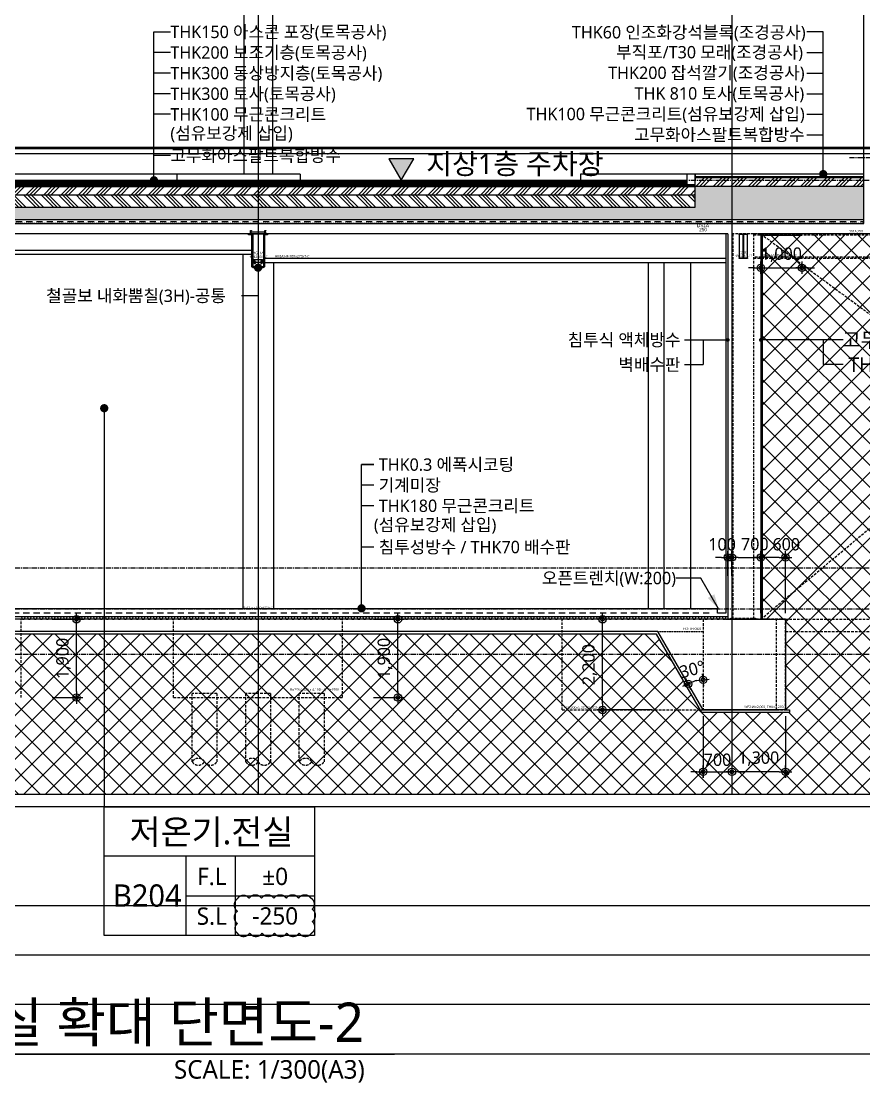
# Model space of a CAD drawing. Header units: millimetres. Extents: x 0 to 244676, y -5263 to 84354.
# Drawn here: x 180050 to 200500, y 4464 to 30218 of the extents above; entities that cross this region are included whole.
import ezdxf
from ezdxf.enums import TextEntityAlignment as Align

# ---------------------------------------------------------------- set-up
doc = ezdxf.new("R2010")
doc.units = ezdxf.units.MM
doc.header["$LTSCALE"] = 100
doc.header["$MEASUREMENT"] = 0
doc.header["$PDSIZE"] = -10
for name, pattern in [('ACAD_ISO03W100', [30, 12, -18]), ('CENTER', [2, 1.25, -0.25, 0.25, -0.25]), ('HID', [2.5, 1.5, -1]), ('HIDDEN', [9.525, 6.35, -3.175]), ('HIDDEN2', [0.1875, 0.125, -0.0625])]:
    doc.linetypes.add(name, pattern=pattern)
doc.layers.get('0').update_dxf_attribs({"linetype": 'CONTINUOUS'})
doc.layers.get('Defpoints').update_dxf_attribs({"color": 171, "linetype": 'CONTINUOUS'})
for name, color, linetype in [('251', 251, 'CONTINUOUS'), ('BOLT', 6, 'CONTINUOUS'), ('cen', 14, 'CONTINUOUS'), ('CEN(ST)', 1, 'CENTER'), ('CON', 2, 'CONTINUOUS'), ('DIM', 7, 'CONTINUOUS'), ('ELE-6', 8, 'CONTINUOUS'), ('FIN', 8, 'CONTINUOUS'), ('FIN(내화피복)', 8, 'CONTINUOUS'), ('HAT-252', 252, 'CONTINUOUS'), ('HF', 3, 'CONTINUOUS'), ('LED', 7, 'CONTINUOUS'), ('NDIM', 7, 'CONTINUOUS'), ('plate', 8, 'CONTINUOUS'), ('STEEL', 5, 'CONTINUOUS'), ('STL', 3, 'CONTINUOUS'), ('STUD', 6, 'CONTINUOUS'), ('SYM', 7, 'CONTINUOUS'), ('TEXT', 3, 'CONTINUOUS'), ('TEXT(AXIS)', 2, 'CONTINUOUS'), ('TEXT(MIN)', 7, 'CONTINUOUS'), ('TEXT(노트)', 7, 'CONTINUOUS'), ('TEXT(실명)', 3, 'CONTINUOUS'), ('TEXT-기입', 6, 'CONTINUOUS'), ('TITLE', 7, 'CONTINUOUS'), ('wire-meshes', 1, 'CONTINUOUS'), ('배수판', 5, 'CONTINUOUS'), ('벽배수판', 3, 'CONTINUOUS')]:
    doc.layers.add(name, color=color, linetype=linetype)
doc.layers.add('VE변경사항적용-20220616', color=10, linetype='CONTINUOUS', plot=False)
doc.styles.add('CGS', font='cgse', dxfattribs={"bigfont": 'cgs'})
doc.styles.add('TE', font='malgun_0.ttf')
doc.styles.add('나눔바른고딕', font='NanumBarunGothic.ttf')
doc.dimstyles.new('BA', dxfattribs={"dimscale": 500, "dimtxt": 3, "dimasz": 1, "dimexe": 1, "dimexo": 5, "dimgap": 0.9, "dimtad": 1, "dimdec": 0, "dimdsep": 46, "dimlunit": 6, "dimtxsty": 'TE', "dimblk": 'DDD', "dimcen": 2.5, "dimclrd": 256, "dimclre": 256, "dimclrt": 3, "dimazin": 2, "dimtfac": 1, "dimtdec": 0, "dimtix": 1, "dimtmove": 2, "dimatfit": 3, "dimldrblk": 'DDD', "dimfxl": 1, "dimtolj": 1, "dimtzin": 0, "dimarcsym": 2})
doc.dimstyles.new('NDIM 1200', dxfattribs={"dimscale": 500, "dimtxt": 3, "dimasz": 1, "dimexe": 2, "dimexo": 2, "dimgap": 1, "dimtad": 1, "dimdec": 0, "dimdsep": 46, "dimtxsty": 'CGS', "dimblk": 'DOT0', "dimcen": 1, "dimdle": 8, "dimclrd": 2, "dimclre": 2, "dimclrt": 2, "dimadec": 0, "dimazin": 0, "dimtfac": 1, "dimtdec": 0, "dimtix": 1, "dimtmove": 2, "dimatfit": 3, "dimldrblk": 'DOT0', "dimfxl": 1, "dimtolj": 1, "dimtzin": 0, "dimlwd": -1, "dimlwe": -1, "dimarcsym": 0})

# ---------------------------------------------------------------- blocks, each defined once
blk = doc.blocks.new('*U162')
at = {"layer": 'BOLT'}
for p, q in [((-20, 0), (20, 0)), ((-20, 0), (-20, -4)), ((-17, 18), (17, 18)), ((20, 0), (20, -4)), ((-20, -4), (20, -4)), ((-18, -19), (-18, -6)), ((-14, -4), (14, -4)), ((-14, -20), (14, -20)), ((-10, -20), (-10, -31)), ((-10, -31), (-8, -33)), ((-10, -31), (10, -31)), ((-9, -19), (-9, -6)), ((-8, -33), (8, -33)), ((10, -31), (8, -33)), ((9, -19), (9, -6)), ((10, -20), (10, -31)), ((18, -19), (18, -6))]:
    blk.add_line(p, q, dxfattribs=at)
at = {"layer": 'BOLT', "linetype": 'HIDDEN'}
for p, q in [((-10, 18), (-10, 0)), ((10, 18), (10, 0))]:
    blk.add_line(p, q, dxfattribs=at)
at = {"layer": 'BOLT'}
for centre, radius, start, end in [((0, 13), 17.6, 15.5187, 164.4813), ((-14, -11), 6.71, 47.8966, 132.1034), ((-14, -14), 6.71, 227.8966, 312.1034), ((0, -29), 24.2, 68.2132, 111.7868), ((0, 4), 24.2, 248.2132, 291.7868), ((14, -11), 6.71, 47.8966, 132.1034), ((14, -14), 6.71, 227.8966, 312.1034)]:
    blk.add_arc(centre, radius, start, end, dxfattribs=at)
at = {"layer": 'cen'}
blk.add_line((0, 36), (0, -38), dxfattribs=at)
blk = doc.blocks.new('SB16')
at = {"layer": 'STUD'}
for p, q in [((-8, 0), (-8, 70)), ((8, 0), (8, 70))]:
    blk.add_line(p, q, dxfattribs=at)
blk.add_lwpolyline([(-15, 70), (-15, 80), (14, 80), (14, 70)], close=True, dxfattribs=at)
blk = doc.blocks.new('*U142')
at = {"layer": 'Defpoints'}
blk.add_point((0, 0), dxfattribs=at)
at = {"layer": 'HF'}
for p, q in [((-209, 0), (-147, 0)), ((-209, 0), (-209, -6)), ((209, 0), (147, 0)), ((209, 0), (209, -6)), ((-209, -6), (-147, -6)), ((-135, -18), (-135, -682)), ((-129, -18), (-129, -682)), ((129, -18), (129, -682)), ((135, -18), (135, -682)), ((209, -6), (147, -6)), ((-135, -718), (-135, -782)), ((-129, -718), (-129, -782)), ((-117, -694), (-55, -694)), ((-117, -700), (-55, -700)), ((-117, -706), (-55, -706)), ((-55, -694), (-55, -700)), ((-55, -700), (-55, -706)), ((117, -694), (55, -694)), ((55, -694), (55, -700)), ((117, -700), (55, -700)), ((55, -700), (55, -706)), ((117, -706), (55, -706)), ((129, -718), (129, -782)), ((135, -718), (135, -782)), ((-117, -794), (117, -794)), ((-117, -800), (117, -800))]:
    blk.add_line(p, q, dxfattribs=at)
for centre, radius, start, end in [((-147, -18), 18, 360, 450), ((147, -18), 18, 90, 180), ((-147, -18), 12, 360, 450), ((147, -18), 12, 90, 180), ((-117, -682), 18, 180, 270), ((-117, -718), 18, 90, 180), ((-117, -682), 12, 180, 270), ((-117, -718), 12, 90, 180), ((117, -682), 12, 270, 360), ((117, -682), 18, 270, 360), ((117, -718), 18, 0, 90), ((117, -718), 12, 0, 90), ((-117, -782), 18, 180, 270), ((-117, -782), 12, 180, 270), ((117, -782), 12, 270, 360), ((117, -782), 18, 270, 360)]:
    blk.add_arc(centre, radius, start, end, dxfattribs=at)
blk = doc.blocks.new('*U163')
for p, q in [((185, 0), (185, -50)), ((-185, 0), (-185, -50)), ((-185, 0), (185, 0)), ((-185, -50), (185, -50))]:
    blk.add_line(p, q)
at = {"linetype": 'ByBlock'}
blk.add_line((-185, -6), (185, -6), dxfattribs=at)
at = {"layer": 'Defpoints'}
blk.add_point((0, -50), dxfattribs=at)
blk = doc.blocks.new('HG11A-SEC')
at = {"layer": 'plate'}
for p, q in [((-105, -694), (-105, -619)), ((-105, -619), (105, -619)), ((105, -694), (105, -619))]:
    blk.add_line(p, q, dxfattribs=at)
for points in [[(-105, -688), (105, -688)], [(105, -694), (-105, -694)]]:
    blk.add_lwpolyline(points, dxfattribs=at)
at = {"layer": 'BOLT', "rotation": 180}
for p in [(-80, -688), (80, -688)]:
    blk.add_blockref('*U162', p, dxfattribs=at)
at = {"layer": 'HF'}
blk.add_blockref('*U142', (0, 0), dxfattribs=at)
at = {"layer": 'plate', "xscale": -1, "rotation": 180}
blk.add_blockref('*U163', (0, 0), dxfattribs=at)
at = {"layer": 'STUD'}
for p in [(-174, 0), (174, 0)]:
    blk.add_blockref('SB16', p, dxfattribs=at)
at = {"layer": 'Defpoints', "style": '나눔바른고딕'}
blk.add_text('HG11A', height=60, dxfattribs=at).set_placement((1, -512), align=Align.BOTTOM_CENTER)
at = {"layer": 'Defpoints', "style": '나눔바른고딕', "width": 0.6}
blk.add_text('HF-800x270x8-C', height=60, dxfattribs=at).set_placement((8, -605), align=Align.BOTTOM_CENTER)
blk = doc.blocks.new('DDD')
at = {"layer": 'DIM', "color": 0}
for p, q in [((-1, 0), (1, 0)), ((0, -1), (0, 1))]:
    blk.add_line(p, q, dxfattribs=at)
for radius in [0.6, 0.3]:
    blk.add_circle((0, 0), radius, dxfattribs=at)
blk = doc.blocks.new('*D248')
at = {"layer": 'Defpoints', "color": 0, "ltscale": 0.4, "transparency": 16777216}
for p in [(198000, 25024), (199000, 25024), (199000, 24236)]:
    blk.add_point(p, dxfattribs=at)
at = {"layer": 'NDIM', "lineweight": -2, "ltscale": 0.4, "transparency": 16777216}
for p, q in [((197850, 24236), (197700, 24236)), ((198000, 24274), (198000, 24086)), ((198000, 24236), (199000, 24236)), ((199000, 24274), (199000, 24086)), ((199150, 24236), (199300, 24236))]:
    blk.add_line(p, q, dxfattribs=at)
at = {"layer": 'NDIM', "lineweight": -2, "ltscale": 0.4, "transparency": 16777216, "xscale": 150, "yscale": 150, "zscale": 150}
blk.add_blockref('DDD', (198000, 24236), dxfattribs=at)
at = {"layer": 'NDIM', "lineweight": -2, "ltscale": 0.4, "transparency": 16777216, "xscale": 150, "yscale": 150, "zscale": 150, "rotation": 180}
blk.add_blockref('DDD', (199000, 24236), dxfattribs=at)
at = {"layer": 'NDIM', "color": 3, "ltscale": 0.4, "transparency": 16777216, "insert": (198500, 24552), "char_height": 300, "attachment_point": 5, "style": 'TE'}
blk.add_mtext('\\A1;1,000', dxfattribs=at)
blk = doc.blocks.new('DOT0')
blk.add_line((-3, 0), (3, 0))
at = {"color": 6}
blk.add_circle((0, 0), 0.75, dxfattribs=at)
blk = doc.blocks.new('*D250')
at = {"layer": 'Defpoints', "color": 0, "ltscale": 0.4, "transparency": 16777216}
for p in [(187850, 15709), (189193, 15709), (187850, 13809)]:
    blk.add_point(p, dxfattribs=at)
at = {"layer": 'NDIM', "lineweight": -2, "ltscale": 0.4, "transparency": 16777216}
for p, q in [((188600, 15709), (189343, 15709)), ((189193, 13959), (189193, 15559)), ((188600, 13809), (189343, 13809))]:
    blk.add_line(p, q, dxfattribs=at)
at = {"layer": 'NDIM', "lineweight": -2, "ltscale": 0.4, "transparency": 16777216, "xscale": 150, "yscale": 150, "zscale": 150}
for p, rotation in [((189193, 15709), 90), ((189193, 13809), 270)]:
    blk.add_blockref('DDD', p, dxfattribs=dict(at, rotation=rotation))
at = {"layer": 'NDIM', "color": 3, "ltscale": 0.4, "transparency": 16777216, "insert": (188877, 14759), "char_height": 300, "attachment_point": 5, "rotation": 90, "style": 'TE'}
blk.add_mtext('\\A1;1,900', dxfattribs=at)
blk = doc.blocks.new('*D251')
at = {"layer": 'Defpoints', "color": 0, "ltscale": 0.4, "transparency": 16777216}
for p in [(180050, 15709), (181393, 15709), (180050, 13809)]:
    blk.add_point(p, dxfattribs=at)
at = {"layer": 'NDIM', "lineweight": -2, "ltscale": 0.4, "transparency": 16777216}
for p, q in [((180800, 15709), (181543, 15709)), ((181393, 13959), (181393, 15559)), ((180800, 13809), (181543, 13809))]:
    blk.add_line(p, q, dxfattribs=at)
at = {"layer": 'NDIM', "lineweight": -2, "ltscale": 0.4, "transparency": 16777216, "xscale": 150, "yscale": 150, "zscale": 150}
for p, rotation in [((181393, 15709), 90), ((181393, 13809), 270)]:
    blk.add_blockref('DDD', p, dxfattribs=dict(at, rotation=rotation))
at = {"layer": 'NDIM', "color": 3, "ltscale": 0.4, "transparency": 16777216, "insert": (181077, 14759), "char_height": 300, "attachment_point": 5, "rotation": 90, "style": 'TE'}
blk.add_mtext('\\A1;1,900', dxfattribs=at)
blk = doc.blocks.new('A$C51E23882')
at = {"layer": 'TITLE'}
blk.add_lwpolyline([(8500, 0), (0, 0), (0, 5200), (8500, 5200)], close=True, dxfattribs=at)
for points in [[(8500, 3200), (0, 3200)], [(3300, 3200), (3300, 0)], [(5300, 3200), (5300, 0)], [(3300, 1600), (8500, 1600)]]:
    blk.add_lwpolyline(points, dxfattribs=at)
at = {"layer": 'TITLE', "style": '나눔바른고딕'}
for s, p in [('F.L', (4352, 2378)), ('S.L', (4352, 778))]:
    blk.add_text(s, height=700, dxfattribs=at).set_placement(p, align=Align.MIDDLE)
blk = doc.blocks.new('*U135')
at = {"layer": 'Defpoints'}
for p, q in [((-100, 283), (-100, -283)), ((100, -283), (100, 283)), ((-5.5, 0), (5.5, 0))]:
    blk.add_line(p, q, dxfattribs=at)
at = {"layer": 'STEEL', "color": 0, "linetype": 'ByBlock', "ltscale": 0.5}
for p, q in [((-5.5, 283), (-100, 283)), ((-5.5, -283), (-5.5, 283)), ((100, 283), (5.5, 283)), ((5.5, 283), (5.5, -283)), ((-100, -283), (-5.5, -283)), ((5.5, -283), (100, -283))]:
    blk.add_line(p, q, dxfattribs=at)
for points in [[(-100, 283), (-100, 300), (100, 300), (100, 283)], [(100, -283), (100, -300), (-100, -300), (-100, -283)]]:
    blk.add_lwpolyline(points, dxfattribs=at)
blk = doc.blocks.new('SG1')
at = {"layer": 'STL'}
blk.add_blockref('*U135', (0, -225), dxfattribs=at)
at = {"layer": 'Defpoints', "style": 'TE'}
for s, width, p in [('H-600x200x11x17', 0.5, (2, -459)), ('SG1,SB1', 0.6, (2, -379))]:
    blk.add_text(s, height=60, dxfattribs=dict(at, width=width)).set_placement(p, align=Align.MIDDLE_CENTER)
blk = doc.blocks.new('*D178')
at = {"layer": 'Defpoints', "color": 0, "ltscale": 0.4, "transparency": 16777216}
for p in [(194160, 15709), (195503, 15709), (195503, 13509)]:
    blk.add_point(p, dxfattribs=at)
at = {"layer": 'NDIM', "lineweight": -2, "ltscale": 0.4, "transparency": 16777216}
for p, q in [((195353, 15709), (194010, 15709)), ((194160, 13659), (194160, 15559)), ((195353, 13509), (194010, 13509))]:
    blk.add_line(p, q, dxfattribs=at)
at = {"layer": 'NDIM', "lineweight": -2, "ltscale": 0.4, "transparency": 16777216, "xscale": 150, "yscale": 150, "zscale": 150}
for p, rotation in [((194160, 15709), 90), ((194160, 13509), 270)]:
    blk.add_blockref('DDD', p, dxfattribs=dict(at, rotation=rotation))
at = {"layer": 'NDIM', "color": 3, "ltscale": 0.4, "transparency": 16777216, "insert": (193845, 14609), "char_height": 300, "attachment_point": 5, "rotation": 90, "style": 'TE'}
blk.add_mtext('\\A1;2,200', dxfattribs=at)
blk = doc.blocks.new('*D179')
at = {"layer": 'Defpoints', "color": 0, "ltscale": 0.4, "transparency": 16777216}
for p in [(196600, 13509), (197300, 13509), (197300, 12009)]:
    blk.add_point(p, dxfattribs=at)
at = {"layer": 'NDIM', "lineweight": -2, "ltscale": 0.4, "transparency": 16777216}
for p, q in [((196600, 13359), (196600, 11859)), ((197300, 13359), (197300, 11859)), ((196450, 12009), (196300, 12009)), ((196600, 12009), (197300, 12009)), ((197450, 12009), (197600, 12009))]:
    blk.add_line(p, q, dxfattribs=at)
at = {"layer": 'NDIM', "lineweight": -2, "ltscale": 0.4, "transparency": 16777216, "xscale": 150, "yscale": 150, "zscale": 150}
blk.add_blockref('DDD', (196600, 12009), dxfattribs=at)
at = {"layer": 'NDIM', "lineweight": -2, "ltscale": 0.4, "transparency": 16777216, "xscale": 150, "yscale": 150, "zscale": 150, "rotation": 180}
blk.add_blockref('DDD', (197300, 12009), dxfattribs=at)
at = {"layer": 'NDIM', "color": 3, "ltscale": 0.4, "transparency": 16777216, "insert": (196950, 12299), "char_height": 300, "attachment_point": 5, "style": 'TE'}
blk.add_mtext('\\A1;700', dxfattribs=at)
blk = doc.blocks.new('*D180')
at = {"layer": 'Defpoints', "color": 0, "ltscale": 0.4, "transparency": 16777216}
for p in [(195878, 14759), (196600, 14759), (196473, 14228), (196600, 13509), (196600, 13509)]:
    blk.add_point(p, dxfattribs=at)
at = {"layer": 'NDIM', "lineweight": -2, "ltscale": 0.4, "transparency": 16777216}
blk.add_arc((196600, 13509), 730, 101.7945, 108.2055, dxfattribs=at)
at = {"layer": 'NDIM', "lineweight": -2, "ltscale": 0.4, "transparency": 16777216, "xscale": 150, "yscale": 150, "zscale": 150}
for p, rotation in [((196235, 14141), 204.1027424102804), ((196600, 14239), 5.897257589604836)]:
    blk.add_blockref('DDD', p, dxfattribs=dict(at, rotation=rotation))
at = {"layer": 'NDIM', "color": 3, "ltscale": 0.4, "transparency": 16777216, "insert": (196336, 14494), "char_height": 300, "attachment_point": 5, "rotation": 15, "style": 'TE'}
blk.add_mtext('\\A1;30°', dxfattribs=at)
blk = doc.blocks.new('*D181')
at = {"layer": 'Defpoints', "color": 0, "ltscale": 0.4, "transparency": 16777216}
for p in [(197300, 13509), (198600, 13509), (197300, 12009)]:
    blk.add_point(p, dxfattribs=at)
at = {"layer": 'NDIM', "lineweight": -2, "ltscale": 0.4, "transparency": 16777216}
for p, q in [((197300, 13359), (197300, 11859)), ((198600, 13359), (198600, 11859)), ((198450, 12009), (197450, 12009))]:
    blk.add_line(p, q, dxfattribs=at)
at = {"layer": 'NDIM', "lineweight": -2, "ltscale": 0.4, "transparency": 16777216, "xscale": 150, "yscale": 150, "zscale": 150, "rotation": 180}
blk.add_blockref('DDD', (197300, 12009), dxfattribs=at)
at = {"layer": 'NDIM', "lineweight": -2, "ltscale": 0.4, "transparency": 16777216, "xscale": 150, "yscale": 150, "zscale": 150}
blk.add_blockref('DDD', (198600, 12009), dxfattribs=at)
at = {"layer": 'NDIM', "color": 3, "ltscale": 0.4, "transparency": 16777216, "insert": (197950, 12325), "char_height": 300, "attachment_point": 5, "style": 'TE'}
blk.add_mtext('\\A1;1,300', dxfattribs=at)
blk = doc.blocks.new('*D182')
at = {"layer": 'Defpoints', "color": 0, "ltscale": 0.4, "transparency": 16777216}
for p in [(198000, 17209), (197300, 16609), (198000, 16609)]:
    blk.add_point(p, dxfattribs=at)
at = {"layer": 'NDIM', "lineweight": -2, "ltscale": 0.4, "transparency": 16777216}
for p, q in [((197300, 16759), (197300, 17359)), ((198000, 16759), (198000, 17359)), ((197450, 17209), (197850, 17209))]:
    blk.add_line(p, q, dxfattribs=at)
at = {"layer": 'NDIM', "lineweight": -2, "ltscale": 0.4, "transparency": 16777216, "xscale": 150, "yscale": 150, "zscale": 150, "rotation": 180}
blk.add_blockref('DDD', (197300, 17209), dxfattribs=at)
at = {"layer": 'NDIM', "lineweight": -2, "ltscale": 0.4, "transparency": 16777216, "xscale": 150, "yscale": 150, "zscale": 150}
blk.add_blockref('DDD', (198000, 17209), dxfattribs=at)
at = {"layer": 'NDIM', "color": 3, "ltscale": 0.4, "transparency": 16777216, "insert": (197855, 17531), "char_height": 300, "attachment_point": 5, "style": 'TE'}
blk.add_mtext('\\A1;700', dxfattribs=at)
blk = doc.blocks.new('*D183')
at = {"layer": 'Defpoints', "color": 0, "ltscale": 0.4, "transparency": 16777216}
for p in [(197200, 17209), (197200, 16609), (197300, 16609)]:
    blk.add_point(p, dxfattribs=at)
at = {"layer": 'NDIM', "lineweight": -2, "ltscale": 0.4, "transparency": 16777216}
for p, q in [((197200, 16759), (197200, 17359)), ((197300, 16759), (197300, 17359)), ((197050, 17209), (196900, 17209)), ((197300, 17209), (197200, 17209)), ((197450, 17209), (197600, 17209))]:
    blk.add_line(p, q, dxfattribs=at)
at = {"layer": 'NDIM', "lineweight": -2, "ltscale": 0.4, "transparency": 16777216, "xscale": 150, "yscale": 150, "zscale": 150}
blk.add_blockref('DDD', (197200, 17209), dxfattribs=at)
at = {"layer": 'NDIM', "lineweight": -2, "ltscale": 0.4, "transparency": 16777216, "xscale": 150, "yscale": 150, "zscale": 150, "rotation": 180}
blk.add_blockref('DDD', (197300, 17209), dxfattribs=at)
at = {"layer": 'NDIM', "color": 3, "ltscale": 0.4, "transparency": 16777216, "insert": (197062, 17526), "char_height": 300, "attachment_point": 5, "style": 'TE'}
blk.add_mtext('\\A1;100', dxfattribs=at)
blk = doc.blocks.new('*D184')
at = {"layer": 'Defpoints', "color": 0, "ltscale": 0.4, "transparency": 16777216}
for p in [(198000, 17209), (198000, 15709), (198600, 15709)]:
    blk.add_point(p, dxfattribs=at)
at = {"layer": 'NDIM', "lineweight": -2, "ltscale": 0.4, "transparency": 16777216}
for p, q in [((198000, 15859), (198000, 17359)), ((198600, 15859), (198600, 17359)), ((198450, 17209), (198150, 17209))]:
    blk.add_line(p, q, dxfattribs=at)
at = {"layer": 'NDIM', "lineweight": -2, "ltscale": 0.4, "transparency": 16777216, "xscale": 150, "yscale": 150, "zscale": 150, "rotation": 180}
blk.add_blockref('DDD', (198000, 17209), dxfattribs=at)
at = {"layer": 'NDIM', "lineweight": -2, "ltscale": 0.4, "transparency": 16777216, "xscale": 150, "yscale": 150, "zscale": 150}
blk.add_blockref('DDD', (198600, 17209), dxfattribs=at)
at = {"layer": 'NDIM', "color": 3, "ltscale": 0.4, "transparency": 16777216, "insert": (198618, 17527), "char_height": 300, "attachment_point": 5, "style": 'TE'}
blk.add_mtext('\\A1;600', dxfattribs=at)

msp = doc.modelspace()

# ---------------------------------------------------------------- hatches: boundary and pattern name
at = {"layer": '251', "ltscale": 10000}
h = msp.add_hatch(dxfattribs=at)
h.set_pattern_fill('DASH', color=256, scale=800)
h.set_pattern_definition([(0, (96642.71, 9055.18), (100, 100), [100, -100])])
h.paths.add_polyline_path([(169790, 25709), (169790, 25409), (200500, 25409), (200500, 26219), (196408.1, 26219), (196408.1, 25709)])
at = {"layer": 'HAT-252', "ltscale": 10000}
h = msp.add_hatch(dxfattribs=at)
h.set_pattern_fill('ANSI31', color=256, scale=150, angle=135)
h.set_pattern_definition([(180, (52108.149, -0.0006), (-2e-15, -18.75), [])])
h.paths.add_polyline_path([(177050, 26359), (177050, 26209), (196408.1, 26209), (196408.1, 26259), (196208.1, 26259), (196208.1, 26359)])
h = msp.add_hatch(dxfattribs=at)
h.set_pattern_fill('AR-SAND', color=256, scale=10)
h.set_pattern_definition([(37.5, (-435642.617, -432665.728), (-0.62993358, 19.2682377), [0, -15.2, 0, -17, 0, -16.25]), (7.5, (-435642.617, -432665.728), (17.69776705, 28.22146065), [0, -8.2, 0, -13.7, 0, -5.25]), (327.5, (-435654.917, -432665.728), (31.1414186, 0.05659054), [0, -5, 0, -18, 0, -23.5]), (317.5, (-435654.917, -432665.728), (30.06126605, 8.77675565), [0, -2.5, 0, -11.8, 0, -13.5])])
h.paths.add_polyline_path([(200500, 26419), (200500, 26449), (196408.1, 26449), (196408.1, 26419)])
at = {"layer": 'HAT-252', "ltscale": 100}
h = msp.add_hatch(dxfattribs=at)
h.set_pattern_fill('GOST_GROUND', color=256, scale=30)
h.set_pattern_definition([(45, (-34991363.08, 1120217.95), (424.2640687, -3e-14), [600]), (45, (-34991273.08, 1120217.95), (424.2640687, -3e-14), [600]), (45, (-34991183.08, 1120217.95), (424.2640687, -3e-14), [600])])
h.paths.add_polyline_path([(196408.1, 26419), (196408.1, 26219), (200500, 26219), (200500, 26419)])
at = {"layer": 'HAT-252', "ltscale": 10000}
h = msp.add_hatch(dxfattribs=at)
h.set_pattern_fill('ANSI37', color=256, scale=3000)
h.paths.add_polyline_path([(216500, 25819), (211500, 25819), (211500, 13509), (211600, 13509), (211600, 13449), (207400, 13449), (207400, 13509), (207500, 13509), (207500, 15709), (210700, 15709), (210700, 25609), (210500, 25609), (210500, 26209), (200900, 26209), (200900, 26009), (200800, 26009), (200800, 24859), (200700, 24859), (200700, 25059), (199000, 25059), (199000, 25024), (198035, 25024), (198035, 15709), (198600, 15709), (198600, 13509), (198700, 13509), (198700, 13449), (196565.4, 13449), (195468.4, 15349), (169800.1, 15349), (169684.6, 15149), (158725, 15149), (158609.5, 15349), (156950.1, 15349), (156834.6, 15149), (154307.8, 15149), (154134.6, 14849), (143300.1, 14849), (143300, 11459), (216500, 11459)])
at = {"layer": 'HAT-252', "ltscale": 100}
h = msp.add_hatch(dxfattribs=at)
h.set_pattern_fill('GOST_GROUND', color=256, scale=30)
h.set_pattern_definition([(45, (-34982154.16, 1120017.95), (424.2640687, -3e-14), [600]), (45, (-34982064.16, 1120017.95), (424.2640687, -3e-14), [600]), (45, (-34981974.16, 1120017.95), (424.2640687, -3e-14), [600])])
h.paths.add_polyline_path([(169790, 26209), (169790, 26009), (196408.1, 26009), (196408.1, 26209)])
h = msp.add_hatch(dxfattribs=at)
h.set_pattern_fill('GOST_GROUND', color=256, scale=30, angle=90)
h.set_pattern_definition([(135, (52108.15, -0.0006), (3e-14, 424.26407), [600]), (135, (52108.15, 90), (3e-14, 424.26407), [600]), (135, (52108.15, 180), (3e-14, 424.26407), [600])])
h.paths.add_polyline_path([(169790, 26009), (169790, 25709), (196408.1, 25709), (196408.1, 26009)])
at = {"layer": 'SYM'}
h = msp.add_hatch(color=256, dxfattribs=at)
h.dxf.hatch_style = 1
h.paths.add_polyline_path([(189275.4, 26359), (189575.4, 26878.7), (188975.4, 26878.7)])

# ---------------------------------------------------------------- linework, layer by layer
at = {"ltscale": 10000}
msp.add_line((197150, 15709), (198000, 15709), dxfattribs=at)
msp.add_lwpolyline([(196408.1, 26509), (196208.1, 26509), (196208.1, 26259), (196408.1, 26259)], close=True, dxfattribs=at)
at = {"layer": '251', "ltscale": 0.5}
for p, q in [((198035, 25024), (199000, 25024)), ((198035, 25024), (198035, 15709)), ((198035, 25024), (199000, 25024)), ((199000, 25059), (199000, 25024)), ((199000, 25059), (199000, 25024))]:
    msp.add_line(p, q, dxfattribs=at)
for points in [[(169790, 26359), (196208.1, 26359)], [(196408.1, 26449), (200500, 26449)], [(169790, 25709), (196408.1, 25709), (196408.1, 26259)], [(169790, 26209), (196408.1, 26209)], [(196408.1, 26219), (200500, 26219)], [(169790, 26009), (196408.1, 26009)], [(169670, 25409), (200500, 25409)]]:
    msp.add_lwpolyline(points, dxfattribs=at)
at = {"layer": 'CEN(ST)', "ltscale": 10000}
for p, q in [((185800, 33391), (185800, 11459)), ((197300, 33391), (197300, 11459))]:
    msp.add_line(p, q, dxfattribs=at)
at = {"layer": 'CEN(ST)'}
for p, q in [((200150, 26909), (216500, 26909)), ((142300, 26359), (216500, 26359)), ((142300, 16959), (216500, 16959)), ((142300, 15959), (216500, 15959)), ((142300, 14859), (216500, 14859))]:
    msp.add_line(p, q, dxfattribs=at)
at = {"layer": 'CON', "ltscale": 1000}
for p, q in [((200500, 25309), (200500, 31559)), ((169650, 25309), (200500, 25309)), ((198000, 25059), (198000, 15709))]:
    msp.add_line(p, q, dxfattribs=at)
at = {"layer": 'CON', "ltscale": 10000}
msp.add_line((197200, 25059), (169650, 25059), dxfattribs=at)
at = {"layer": 'CON', "ltscale": 0.1}
for p, q in [((197200, 25059), (197200, 15709)), ((197200, 15709), (169650, 15709)), ((198000, 15709), (198600, 15709)), ((198600, 15709), (198600, 13509)), ((195503, 15409), (169765.5, 15409)), ((196600, 13509), (195503, 15409)), ((198600, 13509), (196600, 13509))]:
    msp.add_line(p, q, dxfattribs=at)
at = {"layer": 'CON', "ltscale": 1000}
msp.add_lwpolyline([(210700, 15709), (210700, 26209), (200800, 26209), (200800, 25059), (198000, 25059)], dxfattribs=at)
at = {"layer": 'Defpoints'}
for p, q in [((142300, 27159), (216500, 27159)), ((142300, 27129), (216500, 27129)), ((142300, 27009), (216500, 27009))]:
    msp.add_line(p, q, dxfattribs=at)
at = {"layer": 'Defpoints', "ltscale": 10000}
for points in [[(222800, 5159), (136000, 5159), (136000, 39691), (222800, 39691)], [(221600, 6359), (137200, 6359), (137200, 38491), (221600, 38491)], [(220400, 7559), (138400, 7559), (138400, 37291), (220400, 37291)], [(219200, 8759), (139600, 8759), (139600, 36091), (219200, 36091)], [(216800, 11159), (142000, 11159), (142000, 33691), (216800, 33691)], [(216500, 11459), (142300, 11459), (142300, 33391), (216500, 33391)]]:
    msp.add_lwpolyline(points, close=True, dxfattribs=at)
at = {"layer": 'ELE-6', "ltscale": 10000}
for p, q in [((185450, 33391), (185450, 26509)), ((186150, 33391), (186150, 26509)), ((185665, 24659), (177935, 24659)), ((185665, 24559), (177935, 24559)), ((185425, 24559), (185425, 15959)), ((197150, 24459), (185935, 24459)), ((197150, 24359), (185935, 24359)), ((186175, 24359), (186175, 15959)), ((195268.7, 24359), (195268.7, 15959)), ((195643.7, 24359), (195643.7, 15959)), ((196293.2, 24359), (196293.2, 15959))]:
    msp.add_line(p, q, dxfattribs=at)
at = {"layer": 'ELE-6', "linetype": 'HIDDEN2', "ltscale": 5}
for p, q in [((198000, 15709), (210574.8, 26209)), ((197325, 25059), (197325, 15739)), ((197825, 25059), (197325, 25059)), ((197825, 25059), (197825, 15739)), ((197825, 25039), (201408, 25039)), ((198000, 25059), (210700, 15709)), ((180050, 13809), (180050, 15709)), ((183750, 13809), (183750, 15709)), ((187850, 13809), (187850, 15709)), ((193180.9, 13509), (193180.9, 15709)), ((198380.9, 13509), (198380.9, 15709)), ((198600, 15709), (207500, 15709)), ((198600, 15409), (207500, 15409)), ((184200, 12252.4), (184200, 13909)), ((184800, 13909), (184200, 13909)), ((184800, 13909), (184800, 12252.4)), ((185500, 12252.4), (185500, 13909)), ((186100, 13909), (185500, 13909)), ((186100, 13909), (186100, 12252.4)), ((186800, 12252.4), (186800, 13909)), ((187400, 13909), (186800, 13909)), ((187400, 13909), (187400, 12252.4)), ((183750, 13809), (187850, 13809)), ((193180.9, 13509), (198380.9, 13509))]:
    msp.add_line(p, q, dxfattribs=at)
for points in [[(201956, 25621), (210500, 25621), (210500, 26209), (200800, 26209), (200800, 25059), (197825, 25059), (197825, 24471), (201408, 24471), (201408, 24491), (201388, 24491)], [(197275, 15739), (197875, 15739), (197875, 15709), (197275, 15709)], [(198600, 15709), (196600, 15709), (196600, 13509), (198600, 13509)]]:
    msp.add_lwpolyline(points, close=True, dxfattribs=at)
msp.add_lwpolyline([(201388, 24491), (197825, 24491)], dxfattribs=at)
for centre, start, end in [((184350, 12158.1), 32.17212, 147.82788), ((184350, 12346.8), 212.17212, 327.82788), ((184650, 12346.8), 212.17212, 327.82788), ((185650, 12158.1), 32.17212, 147.82788), ((185650, 12346.8), 212.17212, 327.82788), ((185950, 12346.8), 212.17212, 327.82788), ((186950, 12158.1), 32.17212, 147.82788), ((186950, 12346.8), 212.17212, 327.82788), ((187250, 12346.8), 212.17212, 327.82788)]:
    msp.add_arc(centre, 177.2, start, end, dxfattribs=at)
at = {"layer": 'FIN', "ltscale": 0.5}
for p, q in [((186823, 26509), (169790, 26509)), ((183824.6, 26509), (183824.6, 26359)), ((186823, 26509), (186823, 26359)), ((196208.1, 26509), (193624.6, 26509)), ((193624.6, 26509), (193624.6, 26359)), ((196208.1, 26509), (196208.1, 26359)), ((196408.1, 26509), (196408.1, 26359)), ((200500, 26509), (196408.1, 26509)), ((200500, 26419), (196408.1, 26419))]:
    msp.add_line(p, q, dxfattribs=at)
at = {"layer": 'FIN', "linetype": 'HIDDEN2', "ltscale": 0.5}
for p, q in [((198000, 25059), (197825, 25059)), ((195503, 15409), (196600, 15409))]:
    msp.add_line(p, q, dxfattribs=at)
at = {"layer": 'FIN'}
for points in [[(196950, 15959), (169850, 15959), (169850, 15859), (169650, 15859)], [(169650, 15779), (197200, 15779)], [(197200, 15959), (197150, 15959), (197150, 15859), (196950, 15859), (196950, 15959)]]:
    msp.add_lwpolyline(points, dxfattribs=at)
at = {"layer": 'FIN', "ltscale": 0.1}
msp.add_lwpolyline([(198600, 13509), (198700, 13509), (198700, 13449), (196565.4, 13449), (195468.4, 15349), (169800.1, 15349), (169684.6, 15149), (158725, 15149), (158609.5, 15349), (156950.1, 15349), (156834.6, 15149), (154307.8, 15149), (154134.6, 14849), (143300.1, 14849)], dxfattribs=at)
at = {"layer": 'FIN(내화피복)', "ltscale": 10000}
msp.add_lwpolyline([(185591, 25059), (185591, 25053), (185653, 25053, -0.4142136), (185665, 25041), (185665, 24277, 0.4142136), (185683, 24259), (185917, 24259, 0.4142136), (185935, 24277), (185935, 25041, -0.4142136), (185947, 25053), (186009, 25053), (186009, 25059), (186030, 25059), (186030, 25032), (185956, 25032), (185956, 24277, -0.4142136), (185917, 24238), (185683, 24238, -0.4142136), (185644, 24277), (185644, 25032), (185570, 25032), (185570, 25059)], format="xyb", close=True, dxfattribs=at)
at = {"layer": 'HAT-252', "linetype": 'HID', "ltscale": 0.2}
for q in [(199000, 25049), (198010, 15709), (199000, 25049)]:
    msp.add_line((198010, 25049), q, dxfattribs=at)
msp.add_lwpolyline([(169660, 27009), (169660, 25319), (200490, 25319)], dxfattribs=at)
at = {"layer": 'LED'}
for p, q in [((196150, 22486.3), (197200, 22486.3)), ((199997, 22486.3), (198000, 22486.3)), ((199511.2, 22486.3), (199511.2, 21886.3)), ((199997, 21886.3), (199511.2, 21886.3))]:
    msp.add_line(p, q, dxfattribs=at)
at = {"layer": 'LED', "ltscale": 10000}
for p in [(196600, 22486.3), (196150, 21886.3)]:
    msp.add_line(p, (196600, 21886.3), dxfattribs=at)
at = {"layer": 'LED', "const_width": 45}
for points in [[(197200, 22463.8, 1), (197200, 22508.8, 1)], [(198000, 22463.8, -1), (198000, 22508.8, -1)]]:
    msp.add_lwpolyline(points, format="xyb", close=True, dxfattribs=at)
at = {"layer": 'LED', "ltscale": 10000}
for points in [[(188609.7, 19461.7), (188309.7, 19461.7)], [(188609.7, 18961.7), (188309.7, 18961.7)], [(188609.7, 18461.7), (188309.7, 18461.7)], [(188609.7, 17461.7), (188309.7, 17461.7)]]:
    msp.add_lwpolyline(points, dxfattribs=at)
at = {"layer": 'LED'}
msp.add_lwpolyline([(196975.4, 15959), (196542.4, 16709), (195942.4, 16709)], dxfattribs=at)
msp.add_solid([(196975.4, 15959), (196873.3, 16315.8), (196717.4, 16225.8)], dxfattribs=at)
at = {"layer": 'SYM'}
msp.add_line((169687.1, 5159), (189112.9, 5159), dxfattribs=at)
msp.add_lwpolyline([(189275.4, 26359), (189575.4, 26878.7), (188975.4, 26878.7), (189275.4, 26359)], dxfattribs=at)
at = {"layer": 'TEXT(MIN)', "ltscale": 10000}
for p, q in [((183670.4, 29459), (183270.4, 29459)), ((199116, 29459), (199516, 29459)), ((183670.4, 28959), (183270.4, 28959)), ((199116, 28959), (199516, 28959)), ((183670.4, 28459), (183270.4, 28459)), ((199116, 28459), (199516, 28459)), ((183670.4, 27959), (183270.4, 27959)), ((199116, 27959), (199516, 27959)), ((199116, 27459), (199516, 27459)), ((183670.4, 26959), (183270.4, 26959))]:
    msp.add_line(p, q, dxfattribs=at)
at = {"layer": 'VE변경사항적용-20220616', "linetype": 'ACAD_ISO03W100'}
msp.add_lwpolyline([(185295.7, 8094.1, 0.5205671), (185595.7, 8094.1, 0.5205671), (185895.7, 8094.1, 0.5205671), (186195.7, 8094.1, 0.5205671), (186495.7, 8094.1, 0.5205671), (186795.7, 8094.1, 0.5205671), (187095.7, 8094.1, 0.5205671), (187115.5, 8374.3, 0.5205671), (187115.5, 8674.3, 0.5205671), (187081.7, 8940.5, 0.5205671), (186781.7, 8940.5, 0.5205671), (186481.7, 8940.5, 0.5205671), (186181.7, 8940.5, 0.5205671), (185881.7, 8940.5, 0.5205671), (185581.7, 8940.5, 0.5205671), (185295.7, 8926.5, 0.5205671), (185295.7, 8626.5, 0.5205671), (185295.7, 8326.5, 0.5205671)], format="xyb", close=True, dxfattribs=at)
at = {"layer": 'wire-meshes', "linetype": 'HID'}
for points in [[(169670, 25359), (200500, 25359)], [(169850, 15869), (196824.4, 15869)]]:
    msp.add_lwpolyline(points, dxfattribs=at)
at = {"layer": '배수판'}
msp.add_lwpolyline([(180008.7, 15779), (180051.5, 15779), (180081.4, 15709), (180124.2, 15709), (180154.1, 15779), (180196.9, 15779), (180226.8, 15709), (180269.6, 15709), (180299.5, 15779), (180342.3, 15779), (180372.2, 15709), (180415, 15709), (180444.9, 15779), (180487.7, 15779), (180517.6, 15709), (180560.4, 15709), (180590.3, 15779), (180633.1, 15779), (180663, 15709), (180705.8, 15709), (180735.7, 15779), (180778.5, 15779), (180808.4, 15709), (180851.2, 15709), (180881.1, 15779), (180923.9, 15779), (180953.8, 15709), (180996.6, 15709), (181026.5, 15779), (181069.3, 15779), (181099.2, 15709), (181142, 15709), (181171.9, 15779), (181214.7, 15779), (181244.6, 15709), (181287.4, 15709), (181317.3, 15779), (181360.1, 15779), (181390, 15709), (181432.8, 15709), (181462.7, 15779), (181505.5, 15779), (181535.4, 15709), (181578.2, 15709), (181608.1, 15779), (181650.9, 15779), (181680.8, 15709), (181723.6, 15709), (181753.5, 15779), (181796.3, 15779), (181826.2, 15709), (181869, 15709), (181898.9, 15779), (181941.7, 15779), (181971.6, 15709), (182014.4, 15709), (182044.3, 15779), (182087.1, 15779), (182117, 15709), (182159.8, 15709), (182189.7, 15779), (182232.5, 15779), (182262.4, 15709), (182305.2, 15709), (182335.1, 15779), (182377.9, 15779), (182407.8, 15709), (182450.6, 15709), (182480.5, 15779), (182523.3, 15779), (182553.2, 15709), (182596, 15709), (182625.9, 15779), (182668.7, 15779), (182698.6, 15709), (182741.4, 15709), (182771.3, 15779), (182814.1, 15779), (182844, 15709), (182886.7, 15709), (182916.7, 15779), (182959.4, 15779), (182989.4, 15709), (183032.1, 15709), (183062.1, 15779), (183104.8, 15779), (183134.8, 15709), (183177.5, 15709), (183207.5, 15779), (183250.2, 15779), (183280.2, 15709), (183322.9, 15709), (183352.9, 15779), (183395.6, 15779), (183425.6, 15709), (183468.3, 15709), (183498.3, 15779), (183541, 15779), (183571, 15709), (183613.7, 15709), (183643.7, 15779), (183686.4, 15779), (183716.4, 15709), (183759.1, 15709), (183789.1, 15779), (183831.8, 15779), (183861.8, 15709), (183904.5, 15709), (183934.5, 15779), (183977.2, 15779), (184007.2, 15709), (184049.9, 15709), (184079.9, 15779), (184122.6, 15779), (184152.6, 15709), (184195.3, 15709), (184225.3, 15779), (184268, 15779), (184298, 15709), (184340.7, 15709), (184370.7, 15779), (184413.4, 15779), (184443.4, 15709), (184486.1, 15709), (184516.1, 15779), (184558.8, 15779), (184588.8, 15709), (184631.5, 15709), (184661.5, 15779), (184704.2, 15779), (184734.2, 15709), (184776.9, 15709), (184806.9, 15779), (184849.6, 15779), (184879.5, 15709), (184922.3, 15709), (184952.2, 15779), (184995, 15779), (185024.9, 15709), (185067.7, 15709), (185097.6, 15779), (185140.4, 15779), (185170.3, 15709), (185213.1, 15709), (185243, 15779), (185285.8, 15779), (185315.7, 15709), (185358.5, 15709), (185388.4, 15779), (185431.2, 15779), (185461.1, 15709), (185503.9, 15709), (185533.8, 15779), (185576.6, 15779), (185606.5, 15709), (185649.3, 15709), (185679.2, 15779), (185722, 15779), (185751.9, 15709), (185794.7, 15709), (185824.6, 15779), (185867.4, 15779), (185897.3, 15709), (185940.1, 15709), (185970, 15779), (186012.8, 15779), (186042.7, 15709), (186085.5, 15709), (186115.4, 15779), (186158.2, 15779), (186188.1, 15709), (186230.9, 15709), (186260.8, 15779), (186303.6, 15779), (186333.5, 15709), (186376.3, 15709), (186406.2, 15779), (186449, 15779), (186478.9, 15709), (186521.7, 15709), (186551.6, 15779), (186594.4, 15779), (186624.3, 15709), (186667.1, 15709), (186697, 15779), (186739.8, 15779), (186769.7, 15709), (186812.5, 15709), (186842.4, 15779), (186885.2, 15779), (186915.1, 15709), (186957.9, 15709), (186987.8, 15779), (187030.6, 15779), (187060.5, 15709), (187103.3, 15709), (187133.2, 15779), (187176, 15779), (187205.9, 15709), (187248.7, 15709), (187278.6, 15779), (187321.4, 15779), (187351.3, 15709), (187394.1, 15709), (187424, 15779), (187466.8, 15779), (187496.7, 15709), (187539.5, 15709), (187569.4, 15779), (187612.2, 15779), (187642.1, 15709), (187684.9, 15709), (187714.8, 15779), (187757.6, 15779), (187787.5, 15709), (187830.3, 15709), (187860.2, 15779), (187903, 15779), (187932.9, 15709), (187975.7, 15709), (188005.6, 15779), (188048.4, 15779), (188078.3, 15709), (188099.7, 15709), (188121.1, 15709), (188151, 15779), (188193.8, 15779), (188223.7, 15709), (188266.5, 15709), (188296.4, 15779), (188317.8, 15779), (188336.1, 15779), (188366, 15709), (188408.8, 15709), (188438.7, 15779), (188481.5, 15779), (188511.4, 15709), (188554.2, 15709), (188584.1, 15779), (188626.9, 15779), (188656.8, 15709), (188699.6, 15709), (188729.5, 15779), (188772.3, 15779), (188802.2, 15709), (188845, 15709), (188874.9, 15779), (188917.7, 15779), (188947.6, 15709), (188990.4, 15709), (189020.3, 15779), (189063.1, 15779), (189093, 15709), (189135.8, 15709), (189165.7, 15779), (189208.5, 15779), (189238.4, 15709), (189281.2, 15709), (189311.1, 15779), (189353.9, 15779), (189383.8, 15709), (189426.6, 15709), (189456.5, 15779), (189499.3, 15779), (189529.2, 15709), (189572, 15709), (189601.9, 15779), (189644.7, 15779), (189674.6, 15709), (189717.4, 15709), (189747.3, 15779), (189790.1, 15779), (189820, 15709), (189862.8, 15709), (189892.7, 15779), (189935.5, 15779), (189965.4, 15709), (190008.2, 15709), (190038.1, 15779), (190080.9, 15779), (190110.8, 15709), (190153.6, 15709), (190183.5, 15779), (190226.3, 15779), (190256.2, 15709), (190299, 15709), (190328.9, 15779), (190371.7, 15779), (190401.6, 15709), (190444.4, 15709), (190474.3, 15779), (190517.1, 15779), (190547, 15709), (190589.8, 15709), (190619.7, 15779), (190662.5, 15779), (190692.4, 15709), (190735.2, 15709), (190765.1, 15779), (190807.9, 15779), (190837.8, 15709), (190880.6, 15709), (190910.5, 15779), (190953.3, 15779), (190983.2, 15709), (191026, 15709), (191055.9, 15779), (191098.7, 15779), (191128.6, 15709), (191171.4, 15709), (191201.3, 15779), (191244.1, 15779), (191274, 15709), (191316.8, 15709), (191346.7, 15779), (191389.5, 15779), (191419.4, 15709), (191462.2, 15709), (191492.1, 15779), (191534.9, 15779), (191564.8, 15709), (191607.6, 15709), (191637.5, 15779), (191680.3, 15779), (191710.2, 15709), (191753, 15709), (191782.9, 15779), (191825.7, 15779), (191855.6, 15709), (191898.4, 15709), (191928.3, 15779), (191971.1, 15779), (192001, 15709), (192043.8, 15709), (192073.7, 15779), (192116.5, 15779), (192146.4, 15709), (192189.2, 15709), (192219.1, 15779), (192261.9, 15779), (192291.8, 15709), (192334.6, 15709), (192364.5, 15779), (192407.3, 15779), (192437.2, 15709), (192480, 15709), (192509.9, 15779), (192552.7, 15779), (192582.6, 15709), (192625.4, 15709), (192655.3, 15779), (192698.1, 15779), (192728, 15709), (192770.8, 15709), (192800.7, 15779), (192843.5, 15779), (192873.4, 15709), (192916.2, 15709), (192946.1, 15779), (192988.9, 15779), (193018.8, 15709), (193061.6, 15709), (193091.5, 15779), (193134.3, 15779), (193164.2, 15709), (193207, 15709), (193236.9, 15779), (193279.7, 15779), (193309.6, 15709), (193352.4, 15709), (193382.3, 15779), (193425.1, 15779), (193455, 15709), (193497.7, 15709), (193527.7, 15779), (193570.4, 15779), (193600.4, 15709), (193643.1, 15709), (193673.1, 15779), (193715.8, 15779), (193745.8, 15709), (193788.5, 15709), (193818.5, 15779), (193861.2, 15779), (193891.2, 15709), (193933.9, 15709), (193963.9, 15779), (194006.6, 15779), (194036.6, 15709), (194079.3, 15709), (194109.3, 15779), (194152, 15779), (194182, 15709), (194224.7, 15709), (194254.7, 15779), (194297.4, 15779), (194327.4, 15709), (194370.1, 15709), (194400.1, 15779), (194442.8, 15779), (194472.8, 15709), (194515.5, 15709), (194545.5, 15779), (194588.2, 15779), (194618.2, 15709), (194660.9, 15709), (194690.9, 15779), (194733.6, 15779), (194763.6, 15709), (194806.3, 15709), (194836.3, 15779), (194879, 15779), (194909, 15709), (194951.7, 15709), (194981.7, 15779), (195024.4, 15779), (195054.4, 15709), (195097.1, 15709), (195127.1, 15779), (195169.8, 15779), (195199.8, 15709), (195242.5, 15709), (195272.5, 15779), (195315.2, 15779), (195345.2, 15709), (195387.9, 15709), (195417.9, 15779), (195460.6, 15779), (195490.5, 15709), (195533.3, 15709), (195563.2, 15779), (195606, 15779), (195635.9, 15709), (195678.7, 15709), (195708.6, 15779), (195751.4, 15779), (195781.3, 15709), (195824.1, 15709), (195854, 15779), (195896.8, 15779), (195926.7, 15709), (195969.5, 15709), (195999.4, 15779), (196042.2, 15779), (196072.1, 15709), (196114.9, 15709), (196144.8, 15779), (196187.6, 15779), (196217.5, 15709), (196260.3, 15709), (196290.2, 15779), (196333, 15779), (196362.9, 15709), (196405.7, 15709), (196435.6, 15779), (196478.4, 15779), (196508.3, 15709), (196551.1, 15709), (196581, 15779), (196623.8, 15779), (196653.7, 15709), (196696.5, 15709), (196726.4, 15779), (196769.2, 15779), (196799.1, 15709), (196841.9, 15709), (196871.8, 15779), (196914.6, 15779), (196944.5, 15709), (196987.3, 15709), (197017.2, 15779), (197060, 15779), (197089.9, 15709), (197132.7, 15709), (197162.6, 15779), (197200, 15779)], dxfattribs=at)
at = {"layer": '벽배수판', "ltscale": 0.1}
for p in [(197150, 25059), (197150, 15959)]:
    msp.add_line(p, (197150, 15959), dxfattribs=at)

# ---------------------------------------------------------------- block references
msp.add_blockref('HG11A-SEC', (185800, 25059))
at = {"xscale": 0.6, "yscale": 0.6, "zscale": 0.6}
msp.add_blockref('A$C51E23882', (182064.5, 8039), dxfattribs=at)
at = {"layer": 'STL'}
msp.add_blockref('SG1', (197575, 24984), dxfattribs=at)

# ---------------------------------------------------------------- texts
at = {"layer": 'Defpoints'}
for s, height, style, p in [('DS1A', 80, 'CGS', (196598.6, 25197)), ('250', 80, 'CGS', (196598.6, 25097)), ('DS1A:250', 60, 'TE', (200308.7, 25074.9)), ('HB2A:HF-700x270x7-C', 60, 'TE', (186624.9, 24469.1)), ('RaC1:ㅁ-650x650x12', 60, 'TE', (185812.4, 15938.9)), ('FS1:THK300', 60, 'TE', (196333.2, 15430.1)), ('RaPF3:4,500 x 4,100 - A, H=1900', 60, 'TE', (187168.9, 13956.8)), ('F7:5,200x5,200X2,200- A', 60, 'TE', (193665.8, 13521.4)), ('WF2:W=2,000, THK=2,200', 60, 'TE', (198077, 13535.9))]:
    msp.add_text(s, height=height, dxfattribs=dict(at, style=style)).set_placement(p, align=Align.BOTTOM_CENTER)
at = {"layer": 'Defpoints', "style": 'TE'}
msp.add_text('SB4-H-588x300x12x20', height=60, dxfattribs=at).set_placement((198043.9, 24539.6), align=Align.MIDDLE_LEFT)
at = {"layer": 'TEXT', "style": '나눔바른고딕'}
msp.add_text('기계ㆍ전기실 확대 단면도-2', height=960, dxfattribs=at).set_placement((188370.3, 5930), align=Align.MIDDLE_RIGHT)
msp.add_text('SCALE: 1/300(A3)', height=450, dxfattribs=at).set_placement((188387.6, 5013.6), align=Align.TOP_RIGHT)
at = {"layer": 'TEXT(AXIS)', "style": '나눔바른고딕'}
msp.add_text('지상1층 주차장', height=500, dxfattribs=at).set_placement((189879.7, 26508.3))
at = {"layer": 'TEXT(MIN)', "style": '나눔바른고딕'}
for s, p in [('THK150 아스콘 포장(토목공사)', (183670.4, 29959)), ('THK200 보조기층(토목공사)', (183670.4, 29459)), ('THK300 동상방지층(토목공사)', (183670.4, 28959)), ('THK300 토사(토목공사)', (183670.4, 28459)), ('THK100 무근콘크리트', (183670.4, 27959)), ('(섬유보강제 삽입)', (183670.4, 27499.7)), ('고무화아스팔트복합방수', (183670.4, 26959)), ('철골보 내화뿜칠(3H)-공통', (180655.2, 23557.2)), ('THK0.3 에폭시코팅', (188727.2, 19461.7)), ('기계미장', (188727.2, 18961.7)), ('THK180 무근콘크리트', (188727.2, 18461.7)), ('(섬유보강제 삽입)', (188609.7, 18002.3)), ('침투성방수 / THK70 배수판', (188727.2, 17461.7))]:
    msp.add_text(s, height=300, dxfattribs=at).set_placement(p, align=Align.MIDDLE_LEFT)
for s, p in [('THK60 인조화강석블록(조경공사)', (199088.2, 29949.5)), ('부직포/T30 모래(조경공사)', (199024.2, 29466.9)), ('THK200 잡석깔기(조경공사)', (199063.2, 28966.9)), ('THK 810 토사(토목공사)', (199053.6, 28466.9)), ('THK100 무근콘크리트(섬유보강제 삽입)', (199066.2, 27966.9)), ('고무화아스팔트복합방수', (199066.2, 27466.9)), ('침투식 액체방수', (196049.4, 22486.3)), ('벽배수판', (196049.4, 21886.3)), ('오픈트렌치(W:200)', (195942.4, 16709))]:
    msp.add_text(s, height=300, dxfattribs=at).set_placement(p, align=Align.MIDDLE_RIGHT)
at = {"layer": 'TEXT(노트)', "style": '나눔바른고딕'}
for s, p in [('고무화아스팔트 복합방수', (205065, 22486.3)), ('THK25 하이브리드 저방사 단열재', (206896.5, 21886.3))]:
    msp.add_text(s, height=360, dxfattribs=at).set_placement(p, align=Align.MIDDLE_RIGHT)
at = {"layer": 'TEXT(실명)', "style": '나눔바른고딕'}
msp.add_text('저온기.전실', height=600, dxfattribs=at).set_placement((184667.1, 10555.5), align=Align.MIDDLE)
at = {"layer": 'TEXT-기입', "style": '나눔바른고딕'}
for s, height, p in [('±0', 420, (186214.2, 9471.8)), ('B204', 540, (183109.3, 9007)), ('-250', 420, (186214.2, 8511.8))]:
    msp.add_text(s, height=height, dxfattribs=at).set_placement(p, align=Align.MIDDLE)

# ---------------------------------------------------------------- dimensions: what is measured, and where the dimension line sits
at = {"layer": 'NDIM', "ltscale": 0.4}
for base, p1, p2, override, picture, middle in [((199000, 24236.4), (198000, 25024), (199000, 25024), {"dimscale": 150, "dimtxt": 2}, '*D248', (198500, 24552.4)), ((197300, 12009), (196600, 13509), (197300, 13509), {"dimscale": 150, "dimtxt": 2, "dimexo": 1}, '*D179', (196950, 12299))]:
    dim = msp.add_linear_dim(base=base, p1=p1, p2=p2, dimstyle='BA', override=override, dxfattribs=at)
    dim.commit()
    dim.dimension.update_dxf_attribs({"geometry": picture, "text_midpoint": middle})
for base, p1, p2, picture, middle in [((197200, 17209), (197300, 16609), (197200, 16609), '*D183', (197062, 17525.8)), ((198000, 17209), (198600, 15709), (198000, 15709), '*D184', (198617.8, 17526.6))]:
    dim = msp.add_linear_dim(base=base, p1=p1, p2=p2, angle=180, dimstyle='BA', override={"dimscale": 150, "dimtxt": 2, "dimexo": 1}, dxfattribs=at)
    dim.commit()
    dim.dimension.update_dxf_attribs({"geometry": picture, "text_midpoint": middle, "dimtype": 160})
dim = msp.add_linear_dim(base=(198000, 17209), p1=(197300, 16609), p2=(198000, 16609), dimstyle='BA', override={"dimscale": 150, "dimtxt": 2, "dimexo": 1}, dxfattribs=at)
dim.commit()
dim.dimension.update_dxf_attribs({"geometry": '*D182', "text_midpoint": (197855.2, 17530.7), "dimtype": 160})
for base, p1, p2, angle, override, picture, middle in [((181393.3, 15709), (180050, 13809), (180050, 15709), 90, {"dimscale": 150, "dimtxt": 2}, '*D251', (181077.4, 14759)), ((189193.3, 15709), (187850, 13809), (187850, 15709), 90, {"dimscale": 150, "dimtxt": 2}, '*D250', (188877.4, 14759)), ((194159.7, 15709), (195503, 13509), (195503, 15709), 90, {"dimscale": 150, "dimtxt": 2, "dimexo": 1}, '*D178', (193844.5, 14609)), ((197300, 12009), (198600, 13509), (197300, 13509), 180, {"dimscale": 150, "dimtxt": 2, "dimexo": 1}, '*D181', (197950, 12325))]:
    dim = msp.add_linear_dim(base=base, p1=p1, p2=p2, angle=angle, dimstyle='BA', override=override, dxfattribs=at)
    dim.commit()
    dim.dimension.update_dxf_attribs({"geometry": picture, "text_midpoint": middle})
dim = msp.add_angular_dim_2l(base=(196473.2, 14227.9), line1=((196600, 13509), (196600, 14759)), line2=((196600, 13509), (195878.3, 14759)), dimstyle='BA', override={"dimscale": 150, "dimtxt": 2}, dxfattribs=at)
dim.commit()
dim.dimension.update_dxf_attribs({"geometry": '*D180', "text_midpoint": (196336, 14494.2)})

# ---------------------------------------------------------------- leaders
at = {"layer": 'LED', "ltscale": 10000}
for points in [[(183270.4, 26359), (183270.4, 29959), (183670.4, 29959)], [(199516, 26509), (199516, 29959), (199116, 29959)], [(185800, 24238), (185800, 23557.2), (185400, 23557.2)], [(182064.5, 20829), (182064.5, 11159)], [(188309.7, 15973.3), (188309.7, 18461.7), (188309.7, 18961.7), (188309.7, 19461.7), (188609.7, 19461.7)]]:
    msp.add_leader(points, dimstyle='NDIM 1200', override={"dimasz": 0.4, "dimtad": 0, "dimclrd": 256, "dimldrblk": 'Dot'}, dxfattribs=at)

doc.saveas('drawing.dxf')
